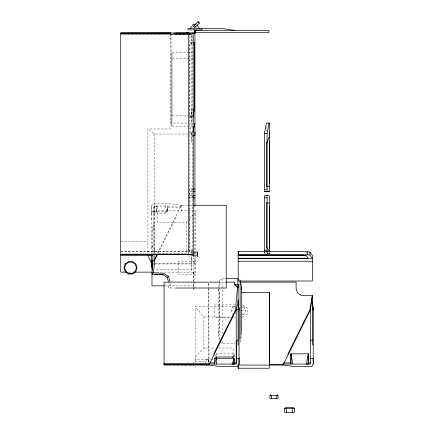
<?xml version="1.0" encoding="UTF-8"?>
<svg xmlns="http://www.w3.org/2000/svg" width="434" height="434" viewBox="0 0 434 434"><rect width="100%" height="100%" fill="white"/><g stroke="black" fill="none" stroke-linecap="round" stroke-linejoin="round"><path stroke-width="0.33" stroke-dasharray="2.17 1.63" d="M151.249 247.559L151.249 225.1M151.249 219.392L151.249 213.371M152.15 247.559L152.15 225.1M153.934 253.293L153.983 206.058L180.907 206.058L181.759 205.277L192.539 205.277M154.005 213.078L153.983 206.058L156.191 206.069L156.191 211.461L158.074 213.137L165.115 213.132L167.274 211.461L167.34 206.058L167.274 211.461L156.148 211.461L156.191 206.069L158.204 206.058L156.148 211.461L158.074 213.137M157.189 212.98L157.189 222.154L186.365 222.154L188.649 219.74M170.947 33.847L170.947 128.985L147.913 128.985L147.945 253.423M193.271 126.305L171.935 126.12L171.972 52.357L192.604 52.319M171.935 126.12L171.972 52.357M157.58 253.136L180.256 207.235L181.759 205.705L181.759 205.239L171.636 203.72L152.6 203.72L151.2 206.058L151.249 212.253L157.189 210.919L193.862 210.772M186.365 222.154L186.365 253.141L157.189 253.141M192.571 194.616L192.571 133.612L189.75 133.618L191.763 123.061L191.763 34.335L189.75 34.438L189.75 252.187L192.571 251.986M192.116 191.394L189.75 191.394L189.75 197.92L192.571 197.882L192.674 196.108M188.237 34.319L191.763 34.335L191.752 44.843M170.942 34.335L170.947 123.061L191.763 123.061L191.752 107.225M191.763 269.747L191.763 256.114L191.763 269.747L154.927 269.747M191.763 255.458L191.763 249.566L191.763 253.32M192.571 136.357L192.571 45.852M192.571 41.81L192.571 33.027M209.004 362.26L208.781 287.438M215.503 356.444L215.503 353.862L216.729 353.851L216.42 356.406M234.056 357.074L234.1 353.851L234.089 357.046M154.005 223.602L154.086 253.543M269.384 254.188L269.389 252.838M269.389 253.733L269.4 252.528M194.937 205.944L194.937 289.131L193.168 289.131L193.249 283.234M193.168 289.131L193.228 283.25M191.871 42.32L190.07 42.32L189.891 45.923L189.87 116.138L189.989 117.305L191.757 117.305M165.115 213.132L167.22 211.45L167.34 207.235L180.256 207.235L181.759 205.239M155.204 263.438L195.099 263.438L195.197 210.772M235.082 306.697L195.186 306.697L195.088 359.368L208.618 359.368L208.618 362.444M192.343 252.187L192.571 250.196L189.75 250.147M233.459 357.046L234.1 353.851L215.503 353.862M218.161 287.682L219.761 280.266L222.316 278.471L225.566 278.471M219.36 340.137L218.161 334.571L219.3 329.303L219.3 292.955L218.307 288.344M241.716 332.786L241.716 334.571L240.116 341.992L240.116 339.643M191.188 134.03L191.763 132.039L191.763 141.793L191.188 134.03L154.244 134.03L147.913 128.985M191.752 111.777L189.989 117.305M234.11 314.699L232.412 313.983L231.002 310.532L232.412 307.082L234.675 306.127M242.454 314.699L244.152 313.983L245.557 310.532L244.152 307.082L241.32 305.889M157.987 253.456L176.709 215.915M189.11 219.257L193.683 214.429M194.139 213.946L195.056 212.98M195.235 357.16L203.92 347.987L203.92 316.999L195.186 306.697M153.934 213.371L157.189 210.919M242.508 317.178L247.521 313.863L247.521 308.205L242.508 304.912M170.882 34.335L187.721 34.34M152.15 230.204L153.983 229.602L153.983 207.262L156.191 207.262M151.249 214.678L151.249 211.759L154.005 211.412M206.438 359.374L210.501 359.222M171.972 58.465L193.271 58.384M171.972 115.9L193.271 115.862M120.717 34.335L191.763 34.335M189.75 34.438L121.39 34.335M189.924 43.259L192.305 43.259M191.752 109.986L193.092 109.986M189.87 116.138L192.826 116.138M189.75 195.517L192.116 195.517M120.717 241.271L147.913 241.271M120.717 251.253L181.998 251.253L189.691 251.709L189.75 252.187M120.717 251.709L189.691 251.709L189.707 188.795L192.571 188.741L192.674 190.727M268.076 254.031L267.067 252.621L264.436 252.621L265.418 254.026M193.032 253.32L194.937 253.32M269.378 253.315L266.747 253.315L266.747 252.176M193.244 258.203L197.437 258.203M193.629 261.252L195.446 261.252L195.446 274.836L178.195 274.836L178.195 261.252L193.629 261.252L193.629 274.836M154.244 263.97L191.763 263.97M128.703 272.134L132.69 272.134M156.728 272.134L194.937 272.134M219.132 282.133L225.897 282.133M164.828 285.843L193.233 285.843M176.047 288.008L168.473 288.008L168.473 283.473M235.233 304.912L214.629 304.912L214.629 317.178L231.262 317.178M232.412 307.082L234.881 307.082M242.297 307.082L244.152 307.082M231.002 310.532L234.094 310.532M241.233 310.532L245.557 310.532M242.297 313.983L244.152 313.983M203.92 316.999L231.11 316.999M233.91 317.178L235.233 317.178M219.761 341.992L222.316 343.782L235.315 343.782M203.92 347.987L215.193 347.987M218.508 347.987L233.096 347.987L233.096 357.16M211.168 359.222L213.826 359.222M175.586 34.346L187.645 34.319M167.22 211.45L165.349 206.058M305.503 252.333L306.502 252.696L307.147 253.733M239.237 279.545L240.116 280.266M188.546 255.713L195.099 263.438M268.076 253.863L267.067 252.284L264.436 252.284L265.418 253.857M241.147 331.934L241.716 334.571M151.2 206.058L151.249 211.759M208.51 359.222L208.521 362.379M181.759 205.233L181.781 210.919M208.77 283.456L208.781 286.771M208.315 283.456L208.331 288.1M208.331 288.762L208.526 362.52M154.244 249.604L154.249 253.63M267.067 250.781L267.067 252.621M266.747 126.278L266.747 131.459M222.316 278.471L222.316 334.218M222.316 341.298L222.316 343.782M219.761 280.266L219.761 338.976M218.161 289.467L218.161 334.571M206.53 359.374L206.53 362.444M205.873 363.67L205.873 361.153L193.906 361.153L193.906 363.67M195.181 359.368L195.181 362.439M192.571 195.267L192.571 253.847M191.763 189.072L191.763 197.871M170.068 283.473L170.068 288.008M154.244 134.03L154.244 253.521M152.15 245.221L152.15 253.445M151.249 218.329L151.249 225.354M151.249 247.337L151.249 253.445M269.378 252.848L269.378 254.205L269.378 252.848M193.342 272.134L193.255 282.583L193.342 272.134"/><path stroke-width="0.65" d="M154.086 261.783L154.086 254.861M164.236 363.448L208.705 363.421M192.897 43.259L193.07 42.32L194.351 42.32L194.427 109.986L192.935 117.305M194.937 132.05L194.937 135.723L193.032 135.723M197.437 256.966L197.437 252.035L193.244 252.035M239.042 357.887L239.091 364.083L237.686 366.415L218.655 366.415L208.532 364.902L208.532 364.435L210.007 362.905L236.199 309.984L236.747 306.654L238.125 303.946L238.136 284.558L234.685 284.596L234.685 282.133L225.897 282.133M216.289 364.077L216.528 357.008L232.168 356.998L234.094 358.679L234.051 364.072L232.044 364.077L234.094 358.679L216.295 358.679L214.418 358.69L214.298 364.077L216.295 358.679M234.051 364.072L234.056 358.679L232.168 356.998M208.532 364.902L209.356 364.083L236.28 364.083L236.199 309.984L238.136 309.399M238.109 255.442L305.422 255.29M238.195 258.414L238.195 281.031L312.334 281.004L312.334 255.447L309.963 251.997L303.892 251.617L238.217 251.617L238.217 254.622L307.603 254.753L309.963 255.116L312.334 258.436L238.195 258.414L238.109 255.29M241.716 289.467L241.716 287.682L240.252 280.885M269.378 135.956L269.378 132.11M286.63 412.3L286.63 408.589M308.249 364.072L308.292 353.851L308.249 364.072L306.236 364.083L308.292 353.851L290.926 353.851L290.856 364.083L290.975 353.862M238.13 287.248L234.685 284.596L237.512 287.248L238.13 287.248L238.136 284.558M241.64 292.576L269.422 292.592L269.368 365.086L238.25 365.065L238.25 368.222L238.195 365.591M269.378 123.034L268.977 123.12L267.073 133.515L267.067 191.345L269.378 191.345L269.378 123.034L266.351 123.12L264.436 133.563L264.436 191.345L266.747 191.345M164.155 363.518L164.15 364.864L165.414 364.858M218.454 282.133L164.057 282.133L164.057 364.858L208.618 364.902L164.144 364.631M194.98 32.452L195.078 30.461L268.966 30.461L268.966 32.447L194.937 32.452L194.937 29.908L194.98 32.452L195.078 30.461M194.937 205.428L194.947 33.065L192.571 33.027M237.512 287.248L235.564 309.984L213.577 354.225M168.473 281.53L167.036 277.277L163.509 274.874L152.128 274.147L153.517 272.715L154.721 260.15L157.396 254.671M152.128 274.147L152.16 266.194L153.538 263.487M269.194 364.896L282.724 364.902L283.554 364.083L310.478 364.083L310.391 309.984L312.334 295.695L301.066 295.266L297.545 292.858L296.102 288.61L296.102 282.133L240.262 282.133M269.406 183.734L269.433 141.625M312.323 295.717L309.757 309.984L287.769 354.225M192.864 132.294L194.937 123.05M267.067 142.819L268.885 137.274L269.406 137.307M156.999 254.302L154.086 260.15L152.15 260.742M310.391 309.984L283.554 364.083M209.356 364.083L210.007 362.905L214.298 362.905M313.234 357.887L313.283 364.083L311.878 366.415L292.847 366.415L282.724 364.902L282.724 364.435L284.205 362.905L290.856 362.905M190.206 28.66L193.276 24.223L195.908 24.223M197.985 21.7L193.363 26.322L194.768 27.727L199.39 23.105L197.985 21.7L199.39 23.105M277.087 394.62L277.95 395.439L277.95 398.401L269.915 398.401L269.915 395.439L270.74 394.62M284.558 408.589L285.594 407.569L293.541 407.569L294.615 408.589L294.615 412.3L284.558 412.3L284.558 408.589L294.615 408.589M214.418 358.69L216.528 357.008M167.036 277.277L168.43 276.415L170.068 281.53M269.406 206.02L269.433 248.15M310.478 340.538L312.334 339.936M238.136 339.936L236.28 340.533L236.286 358.723L239.042 358.375L239.042 309.138L238.136 302.829M310.478 358.723L313.234 358.375L313.234 309.138L312.334 302.254M267.067 186.278L269.406 186.197M264.436 133.563L267.073 133.515M166.683 364.885L167.209 364.864L165.397 364.885M169.553 364.858L169.027 364.885L170.822 364.891M174.528 364.891L175.054 364.864L173.264 364.858M177.419 364.864L176.893 364.885L178.689 364.891M182.394 364.891L182.92 364.885L181.124 364.864M185.285 364.864L184.759 364.885L186.555 364.891M190.26 364.891L190.786 364.891L188.991 364.864M126.706 272.134L120.717 272.134L120.717 33.027L193.238 33.027L193.244 256.966M120.717 33.049L170.991 33.065L120.717 33.168M173.345 33.201L194.937 33.196M192.853 44.843L194.503 44.843M193.092 109.986L194.427 109.986M193.032 189.072L194.937 189.072M264.436 189.213L267.067 189.213M264.436 191.345L269.378 191.345M192.707 191.394L194.937 191.394M192.707 195.517L194.937 195.517M193.032 197.871L194.937 197.871M193.211 205.277L226.228 205.277L226.228 288.008L176.047 288.008M264.436 250.168L267.067 250.168M120.717 254.183L181.732 254.183L188.719 254.405L193.238 255.018L186.495 254.622L120.717 254.622M193.244 255.111L197.437 255.111M120.717 255.447L152.556 255.447M238.109 258.225L308.118 258.225L306.502 255.697L303.404 255.203L238.217 255.138L238.217 251.617M151.249 261.002L152.15 261.002L152.15 267.311L151.249 261.002L151.249 254.574M238.195 261.246L312.334 261.252M134.686 272.134L151.987 272.134L151.981 285.843L164.155 285.843M226.217 278.471L237.919 278.471L237.919 284.818M238.136 309.138L239.042 309.138M312.334 309.138L313.234 309.138M308.249 362.878L310.478 362.878M196.786 364.614L203.546 364.614M269.248 364.858L282.724 364.858M269.915 395.439L277.95 395.439M234.051 362.878L236.28 362.878L236.28 364.083M238.19 368.222L269.416 368.244L269.422 292.592M186.072 33.033L189.072 33.06L175.591 33.038M264.436 197.763L267.067 197.779M267.067 202.966L269.406 202.982M153.517 272.715L163.509 273.382L168.43 276.415M154.813 274.071L157.488 274.315M159.495 274.505L163.509 274.874M235.054 30.445L222.913 28.639L187.906 28.633L187.906 29.886L201.935 29.886L201.935 28.633M194.226 25.46L195.631 26.865M196.938 24.776L199.559 28.66M267.067 247.814L269.406 251.319M147.951 255.447L152.155 264.979M290.926 353.851L292.847 364.083M312.334 301.858L313.234 309.984M238.136 301.858L239.042 309.984M151.32 260.78L152.15 268.277M313.234 358.375L313.283 364.083M239.042 358.375L239.091 364.083M236.28 358.679L236.28 362.878M312.334 295.69L312.334 345.035M309.963 251.997L309.963 255.116M307.603 251.709L307.603 254.753M292.467 408.589L292.467 412.3M276.23 395.439L276.23 398.401M271.565 395.439L271.565 398.401M269.378 252.176L269.378 195.674L264.436 195.674L264.436 252.008M267.067 195.674L267.067 251.753M266.747 142.504L266.747 186.691M266.747 202.58L266.747 247.863M241.716 287.682L241.716 331.516M240.116 280.852L240.116 338.976M238.136 299.71L238.136 345.035M197.437 252.035L197.437 254.036M188.719 33.027L188.719 254.405M152.15 254.666L152.15 270.431M125.204 263.894L123.95 267.767L125.204 271.641L128.497 274.033L132.571 274.033L135.864 271.641L137.122 267.767L135.864 263.894L132.571 261.501L128.497 261.501L125.204 263.894M125.795 264.322L124.677 267.767L125.795 271.212L128.724 273.339L132.343 273.339L135.272 271.212L136.39 267.767L135.272 264.322L132.343 262.196L128.724 262.196L125.795 264.322M193.531 364.864L193.016 364.88L193.531 364.891M206.698 364.88L206.188 364.896L206.698 364.88"/></g></svg>
